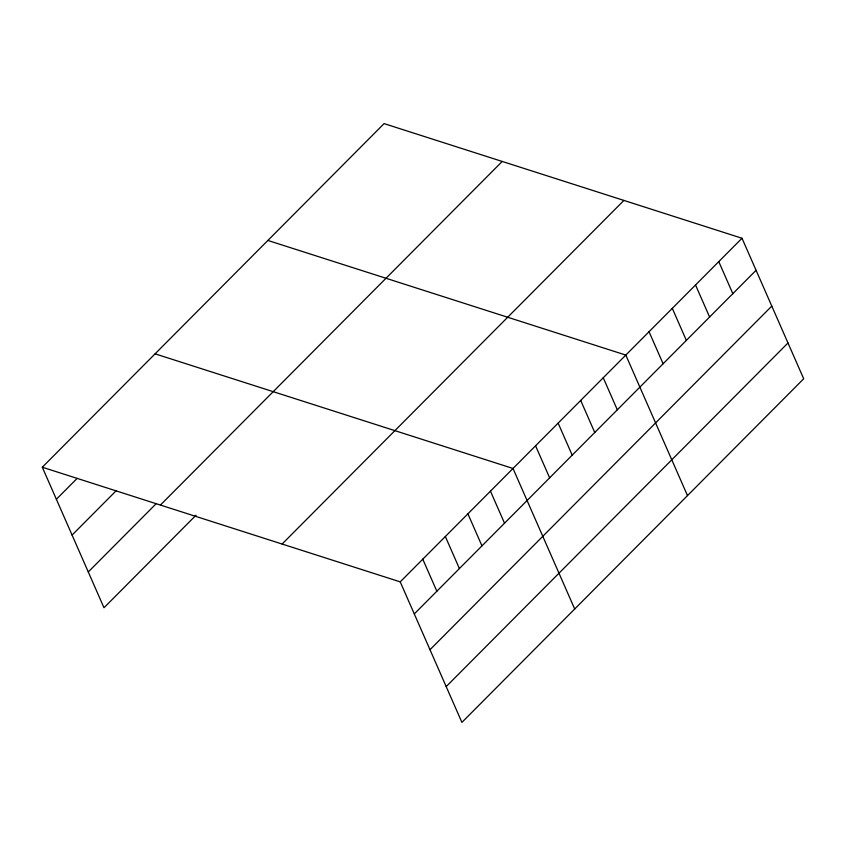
<?xml version="1.0" encoding="UTF-8"?>
<svg xmlns="http://www.w3.org/2000/svg" width="846" height="846" viewBox="0 0 846 846"><rect width="100%" height="100%" fill="white"/><g stroke="black" fill="none" stroke-linecap="round" stroke-linejoin="round"><path stroke-width="1.27" d="M42.3 467.225L384.095 123.611L742.016 238.255L803.7 378.775L461.905 722.389L400.221 581.868L42.3 467.225L103.984 607.745L196.018 515.214M56.365 499.277L77.123 478.413M72.079 535.074L116.293 490.617M88.27 571.949L155.95 503.92M160.412 505.062L502.207 161.449M282.109 544.031L623.904 200.428M400.221 581.868L742.016 238.255M414.297 613.91L756.081 270.297M430.001 649.707L771.795 306.093M446.191 686.592L787.986 342.979M267.886 240.444L625.807 355.077L687.491 495.597M155.093 353.84L513.014 468.473L574.698 608.993M718.772 261.615L732.837 293.668M695.528 284.986L709.604 317.028M672.295 308.346L686.36 340.399M649.051 331.717L663.116 363.759M603.251 377.76L617.316 409.802M580.694 400.433L594.759 432.486M558.127 423.116L572.203 455.159M535.571 445.8L549.646 477.842M490.458 491.156L504.523 523.198M467.901 513.829L481.966 545.871M445.345 536.512L459.41 568.554M422.778 559.185L436.853 591.238"/></g></svg>
